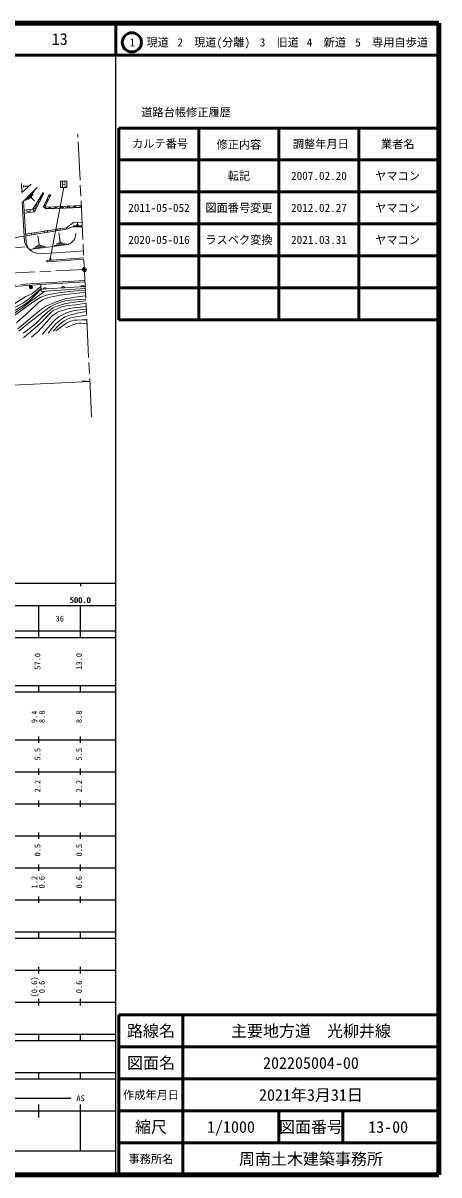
# Model space of a CAD drawing. Units: millimetres at full size, sheet at 1:1000; details may follow other scales. Extents: x 40000 to 680000, y 20000 to 380000.
# Drawn here: x 550020 to 680000, y 20000 to 380000 of the extents above; entities that cross this region are included whole.
import ezdxf
from ezdxf.enums import TextEntityAlignment as Align

# ---------------------------------------------------------------- set-up
doc = ezdxf.new("R2010")
doc.units = ezdxf.units.MM
doc.header["$LTSCALE"] = 1000
doc.header["$PDMODE"] = 32
doc.header["$PDSIZE"] = 500
doc.linetypes.add('CHAIN', pattern=[18.5, 12, -1.5, 3.5, -1.5])
doc.linetypes.add('DASHED', pattern=[7.5, 6, -1.5])
for name, color, linetype, lineweight in [('M-BGD', 7, 'Continuous', 13), ('M-BMK', 2, 'CHAIN', 13), ('M-BMK-SRVR', 3, 'Continuous', 13), ('M-STR-HTXT', 7, 'Continuous', 13), ('M-STR-STRC', 7, 'Continuous', 13), ('M-TTL', 2, 'Continuous', 140), ('M-TTL-BAND', 7, 'Continuous', 25), ('M-TTL-FRAM', 2, 'Continuous', 50), ('M-TTL-LINE', 7, 'Continuous', 50)]:
    doc.layers.add(name, color=color, linetype=linetype, lineweight=lineweight)
doc.layers.add('M-OTRS', color=6, linetype='Continuous')
doc.layers.add('M-TTL-TXT', color=7, linetype='Continuous')
doc.styles.add('ＭＳ ゴシック', font='')
doc.styles.get('ＭＳ ゴシック').set_extended_font_data('MS Gothic')

msp = doc.modelspace()

# ---------------------------------------------------------------- hatches: boundary and pattern name
at = {"layer": 'M-BGD'}
msp.add_hatch(color=256, dxfattribs=at).paths.add_polyline_path([(552987, 297404, -0.41421), (552487, 296904, -0.41421), (551987, 297404, -1)])
at = {"layer": 'M-STR-HTXT'}
msp.add_hatch(color=256, dxfattribs=at).paths.add_polyline_path([(558756, 306272, -1), (558317, 306033, -0.41421), (558417, 306372, -0.41421)])

# ---------------------------------------------------------------- linework, layer by layer
at = {"layer": 'M-BGD'}
for p, q in [((550178, 329233), (550201, 328743)), ((550189, 328988), (551688, 329058)), ((553544, 327341), (550732, 324496)), ((553195, 326561), (551508, 324854)), ((552761, 325696), (552368, 325298)), ((552565, 325497), (553632, 324442)), ((556343, 327030), (553088, 321879)), ((550356, 321477), (553088, 321879)), ((551227, 321605), (551300, 321111)), ((551300, 321111), (552289, 321256)), ((552289, 321256), (552217, 321751)), ((553088, 321879), (553616, 321035)), ((566709, 316938), (567339, 316930)), ((567024, 316934), (567033, 317718)), ((563551, 315960), (550828, 313994)), ((563579, 315610), (550859, 313503)), ((553684, 314478), (552698, 314314)), ((552698, 314314), (552780, 313821)), ((553766, 313984), (553684, 314478)), ((555013, 310798), (554674, 313504)), ((557631, 315131), (556644, 314968)), ((556644, 314968), (556726, 314475)), ((557712, 314638), (557631, 315131)), ((561577, 315785), (560590, 315622)), ((560590, 315622), (560672, 315128)), ((561581, 311634), (561249, 314418)), ((561659, 315292), (561577, 315785)), ((563551, 315960), (563579, 315610)), ((565671, 316650), (568371, 316618)), ((553192, 309659), (557062, 310151)), ((553849, 310045), (556329, 310361)), ((554307, 310406), (555795, 310595)), ((554840, 310776), (555187, 310820)), ((559702, 310487), (563687, 310994)), ((560416, 310881), (562896, 311196)), ((560874, 311241), (562362, 311431)), ((561407, 311612), (561754, 311656)), ((557476, 305776), (557491, 305376)), ((569348, 299588), (555352, 298738)), ((555663, 296822), (569442, 297662)), ((556304, 296861), (557293, 296921)), ((562058, 297212), (563047, 297272)), ((568092, 297579), (569081, 297640))]:
    msp.add_line(p, q, dxfattribs=at)
at = {"layer": 'M-BGD', "linetype": 'DASHED'}
for p, q in [((550406, 313428), (544363, 312427)), ((544619, 309444), (551242, 310072))]:
    msp.add_line(p, q, dxfattribs=at)
at = {"layer": 'M-BGD'}
for points in [[(549551, 329802), (549679, 327043), (552547, 329685)], [(554398, 328632), (549745, 323924), (550517, 311670), (550778, 310886), (551242, 310072), (552046, 309183), (552830, 308624), (553464, 308301), (554372, 308040), (556039, 307940), (560430, 308176), (568896, 308856)], [(550174, 324358), (550975, 311671), (551060, 311171), (551178, 310840), (551393, 310209), (551644, 309628)], [(556562, 326681), (553616, 321035), (550414, 320543)], [(558168, 326432), (556385, 322586), (557104, 321929), (568239, 322318)], [(568208, 322948), (557166, 322407), (556953, 322652), (558669, 326276)], [(563551, 315960), (565818, 317668), (568460, 317777)], [(552024, 309208), (564109, 310746), (564221, 310792), (564486, 310961), (564967, 311257), (565551, 311788), (566068, 312368), (566174, 312608), (566323, 313040), (566436, 313486), (566507, 314221)], [(568532, 316316), (565502, 316352), (563579, 315610)], [(557476, 305776), (557617, 305784), (569006, 306589)], [(557491, 305376), (557643, 305385), (569026, 306189)], [(569372, 299089), (555531, 298250), (514756, 295254), (496356, 294110), (471993, 294389), (462468, 294087), (448384, 293186), (431471, 292217), (414645, 291349), (386561, 289844), (365538, 288391)], [(555585, 297662), (552760, 295356), (550904, 294523), (544238, 290246), (537855, 289282), (532083, 290613), (526825, 292501), (521948, 292798), (519339, 292775), (515197, 292553), (506087, 292132), (500494, 291969), (481732, 291311), (469824, 290908), (465506, 290854), (464101, 290927), (461420, 291318), (457593, 291854), (452237, 291659), (429901, 290519), (412021, 289798), (408788, 289635), (407819, 290406), (407689, 290529)], [(501488, 290232), (510786, 290306), (515611, 290291), (519004, 290526), (523881, 290761), (528002, 290922), (528819, 290873), (529588, 290782), (530696, 290580), (532332, 290185), (535983, 289175), (536993, 289007), (537783, 288955), (539142, 288955), (540722, 289033), (543268, 289357), (544226, 289693), (545365, 290082), (547683, 291195), (550117, 292566), (551856, 293787), (553384, 295068), (555647, 297000)], [(518146, 288111), (520179, 288542), (521986, 288911), (523905, 289196), (525695, 289294), (527261, 289259), (530633, 288837), (535072, 288159), (538400, 287664), (539747, 287569), (541444, 287542), (543119, 287642), (544172, 287835), (545006, 288063), (545820, 288439), (546690, 288869), (548121, 289878), (549953, 291104), (552501, 293085), (555239, 295016), (556626, 296133)], [(547473, 288680), (552647, 292501), (554306, 293553), (555617, 294329), (557274, 294969), (558755, 295265), (561233, 295657), (564510, 296093), (569498, 296523)], [(547515, 290181), (550671, 292173), (552070, 293188), (552609, 293699), (554019, 295192), (555658, 296882)], [(547993, 286297), (551049, 289014), (553820, 291645), (554903, 292645), (555666, 293226), (556306, 293616), (556877, 293848), (557631, 294084), (558428, 294285), (559531, 294535), (561619, 294970), (564214, 295284), (567746, 295655), (569534, 295774)], [(555531, 298250), (555733, 296070), (569473, 297032)], [(548389, 284381), (553508, 288697), (555840, 290588), (556366, 290972), (557016, 291378), (557971, 291879), (558871, 292296), (560655, 293005), (562539, 293622), (563476, 293878), (564603, 294063), (566255, 294290), (569584, 294753)], [(548666, 283669), (551229, 285797), (555358, 288977), (557512, 290669), (558613, 291415), (559633, 291976), (561442, 292675), (563209, 293135), (564719, 293360), (569633, 293747)], [(550103, 283099), (551527, 284153), (553952, 286018), (555502, 287536), (557742, 289764), (558691, 290449), (559397, 290955), (560061, 291271), (561345, 291717), (563408, 292301), (566069, 292744), (567751, 292945), (569661, 293166)], [(550154, 281659), (552468, 283573), (555284, 285960), (556858, 287608), (557945, 288825), (558893, 289726), (559516, 290116), (560875, 290827), (562439, 291413), (564191, 291719), (566511, 291953), (569699, 292405)], [(552710, 281806), (554679, 283526), (556637, 285707), (558947, 288304), (559727, 288956), (560209, 289270), (560787, 289600), (561561, 289931), (562634, 290293), (564485, 290764), (566022, 290999), (569746, 291432)], [(556154, 282774), (557919, 284824), (559330, 286539), (560184, 287393), (561160, 288145), (562167, 288742), (563789, 289506), (564831, 289881), (566093, 290124), (568007, 290347), (569786, 290621)], [(557889, 283074), (559007, 284495), (560133, 285863), (561000, 286620), (562066, 287460), (563176, 288131), (564301, 288592), (565818, 289030), (567822, 289532), (569824, 289831)], [(559426, 283738), (561244, 285531), (562078, 286280), (562905, 286906), (563925, 287408), (564954, 287827), (565958, 288082), (567156, 288236), (568724, 288460), (569885, 288575)], [(560316, 283809), (562309, 285407), (562942, 285824), (563622, 286248), (564506, 286684), (565232, 286900), (566020, 287093), (566924, 287170), (568361, 287255), (569951, 287225)], [(563346, 284698), (564821, 285354), (565941, 285833), (566745, 286080), (567602, 286188), (568202, 286181), (569098, 286127), (570011, 286011)]]:
    msp.add_lwpolyline(points, dxfattribs=at)
at = {"layer": 'M-BGD', "linetype": 'DASHED'}
msp.add_lwpolyline([(555352, 298738), (514722, 295752), (496344, 294611), (471987, 294889), (462444, 294587), (448354, 293686), (431444, 292717), (414619, 291849), (386530, 290343), (365538, 288769)], dxfattribs=at)
at = {"layer": 'M-BGD'}
msp.add_circle((552487, 297404), 500, dxfattribs=at)
for centre, radius, start, end in [((554009, 324224), 922, 268.69802, 26.72416), ((554805, 325485), 846, 271.82015, 23.60203), ((555434, 326760), 948, 278.90324, 16.51894), ((558069, 323230), 1257, 101.9418, 207.37733), ((558889, 325055), 1233, 100.45958, 208.85954), ((553137, 322844), 966, 267.11326, 28.30892), ((557598, 322628), 645, 177.85021, 344.7795), ((559183, 323245), 1243, 219.25193, 326.35605), ((561184, 323277), 1205, 216.70221, 328.90576), ((563184, 323314), 1172, 214.24528, 331.3627), ((565183, 323389), 1160, 213.28918, 332.3188), ((567181, 323487), 1160, 213.28918, 332.3188), ((556804, 296793), 505, 14.65917, 172.31736), ((562559, 297144), 505, 14.65917, 172.31736), ((568593, 297512), 505, 14.65917, 172.31736)]:
    msp.add_arc(centre, radius, start, end, dxfattribs=at)
at = {"layer": 'M-BMK'}
msp.add_line((571428, 256968), (567118, 345296), dxfattribs=at)
msp.add_lwpolyline([(345463, 290616), (467849, 298081), (569184, 302943)], dxfattribs=at)
at = {"layer": 'M-BMK-SRVR'}
msp.add_circle((569184, 302943), 600, dxfattribs=at)
msp.add_circle((569184, 302943), 600, dxfattribs=at)
at = {"layer": 'M-OTRS'}
msp.add_point((569184, 302943), dxfattribs=at)
at = {"layer": 'M-STR-HTXT'}
for p, q in [((558537, 306153), (562723, 328573)), ((570890, 267985), (568446, 268209))]:
    msp.add_line(p, q, dxfattribs=at)
msp.add_lwpolyline([(367407, 256890), (469753, 263132), (570890, 267985)], dxfattribs=at)
msp.add_circle((558537, 306153), 250, dxfattribs=at)
at = {"layer": 'M-STR-STRC'}
msp.add_lwpolyline([(561723, 328573), (563723, 328573), (563723, 330573), (561723, 330573)], close=True, dxfattribs=at)
at = {"layer": 'M-TTL'}
for p, q in [((680000, 380000), (40000, 380000)), ((680000, 20000), (680000, 380000)), ((40000, 20000), (680000, 20000))]:
    msp.add_line(p, q, dxfattribs=at)
at = {"layer": 'M-TTL-BAND'}
for p, q in [((579000, 20000), (579000, 370000)), ((40000, 205000), (579000, 205000)), ((568000, 205000), (568000, 204000)), ((68000, 198000), (579000, 198000)), ((555000, 188000), (555000, 198000)), ((568000, 188000), (568000, 198000)), ((40000, 190000), (579000, 190000)), ((40000, 188000), (579000, 188000)), ((40000, 173000), (579000, 173000)), ((555000, 171000), (555000, 173000)), ((568000, 171000), (568000, 173000)), ((40000, 171000), (579000, 171000)), ((40000, 156000), (579000, 156000)), ((555000, 155000), (555000, 157000)), ((568000, 155000), (568000, 157000)), ((46000, 146000), (579000, 146000)), ((555000, 145000), (555000, 147000)), ((568000, 145000), (568000, 147000)), ((555000, 135000), (555000, 137000)), ((568000, 135000), (568000, 137000)), ((52000, 136000), (579000, 136000)), ((46000, 126000), (579000, 126000)), ((555000, 125000), (555000, 127000)), ((568000, 125000), (568000, 127000)), ((52000, 116000), (579000, 116000)), ((555000, 115000), (555000, 117000)), ((568000, 115000), (568000, 117000)), ((46000, 106000), (579000, 106000)), ((555000, 105000), (555000, 107000)), ((568000, 105000), (568000, 107000)), ((40000, 96000), (579000, 96000)), ((40000, 94000), (579000, 94000)), ((555000, 94000), (555000, 96000)), ((568000, 94000), (568000, 96000)), ((49000, 84000), (579000, 84000)), ((555000, 83000), (555000, 85000)), ((568000, 83000), (568000, 85000)), ((40000, 74000), (579000, 74000)), ((555000, 73000), (555000, 75000)), ((568000, 73000), (568000, 75000)), ((40000, 64000), (579000, 64000)), ((40000, 62000), (579000, 62000)), ((555000, 62000), (555000, 64000)), ((568000, 62000), (568000, 64000)), ((40000, 52000), (579000, 52000)), ((555000, 50000), (555000, 52000)), ((568000, 50000), (568000, 52000)), ((40000, 50000), (579000, 50000)), ((71000, 44000), (565000, 44000)), ((40000, 40000), (579000, 40000)), ((555000, 38000), (555000, 42000)), ((568000, 27500), (568000, 42000)), ((68000, 27500), (579000, 27500))]:
    msp.add_line(p, q, dxfattribs=at)
at = {"layer": 'M-TTL-FRAM'}
for p, q in [((580000, 347197), (580000, 287197)), ((580000, 347197), (680000, 347197)), ((580000, 287197), (680000, 287197)), ((680000, 70000), (580000, 70000)), ((580000, 70000), (580000, 20000))]:
    msp.add_line(p, q, dxfattribs=at)
at = {"layer": 'M-TTL-LINE'}
for p, q in [((579000, 380000), (579000, 370000)), ((40000, 370000), (680000, 370000)), ((605000, 347197), (605000, 287197)), ((630000, 347197), (630000, 287197)), ((655000, 347197), (655000, 287197)), ((580000, 337197), (680000, 337197)), ((580000, 327197), (680000, 327197)), ((580000, 317197), (680000, 317197)), ((580000, 307197), (680000, 307197)), ((580000, 297197), (680000, 297197)), ((600000, 70000), (600000, 20000)), ((680000, 60000), (580000, 60000)), ((680000, 50000), (580000, 50000)), ((680000, 40000), (580000, 40000)), ((630000, 40000), (630000, 30000)), ((650000, 40000), (650000, 30000)), ((680000, 30000), (580000, 30000))]:
    msp.add_line(p, q, dxfattribs=at)
msp.add_circle((584031, 373958), 3000, dxfattribs=at)

# ---------------------------------------------------------------- texts
at = {"layer": 'M-STR-STRC', "style": 'ＭＳ ゴシック'}
msp.add_text('H', height=1833, dxfattribs=at).set_placement((562723, 329573), align=Align.MIDDLE_CENTER)
at = {"layer": 'M-TTL-BAND', "style": 'ＭＳ ゴシック'}
for s, p in [('500.0', (567844, 198195)), ('500.0', (568000, 198195)), ('36', (561500, 192405)), ('AS', (568000, 42500))]:
    msp.add_text(s, height=1833, dxfattribs=at).set_placement(p, align=Align.BOTTOM_CENTER)
for s, p in [('57.0', (556000, 180500)), ('13.0', (569000, 180500)), ('9.4', (555000, 163174)), ('8.8', (557370, 163174)), ('8.8', (569000, 163174)), ('5.5', (556000, 151500)), ('5.5', (569000, 151500)), ('2.2', (556000, 141500)), ('2.2', (569000, 141500)), ('0.5', (556000, 121500)), ('0.5', (569000, 121500)), ('1.2', (555000, 111500)), ('0.6', (557370, 111500)), ('0.6', (569000, 111500)), ('(0.6)', (555000, 78764)), ('0.6', (557370, 78764)), ('0.6', (569000, 78764))]:
    msp.add_text(s, height=1833, rotation=90, dxfattribs=at).set_placement(p, align=Align.BOTTOM_CENTER)
at = {"layer": 'M-TTL-TXT', "style": 'ＭＳ ゴシック'}
for s, height, p in [('13', 3666, (561497, 375000)), ('1\u3000現道', 2566, (589448, 373958)), ('2\u3000現道(分離)', 2566, (609619, 373958)), ('3\u3000旧道', 2566, (630121, 373958)), ('4\u3000新道', 2566, (644824, 373958)), ('5\u3000専用自歩道', 2566, (665228, 373958)), ('道路台帳修正履歴', 2566, (600968, 352113)), ('カルテ番号', 2566, (592839, 342277)), ('修正内容', 2566, (617509, 342023)), ('調整年月日', 2566, (643089, 342197)), ('業者名', 2566, (667134, 342197)), ('転記', 2566, (617500, 332245)), ('2007.02.20', 2566, (642500, 332245)), ('ヤマコン', 2566, (667077, 332189)), ('2011-05-052', 2566, (592500, 322245)), ('図面番号変更', 2566, (617500, 322245)), ('2012.02.27', 2566, (642500, 322245)), ('ヤマコン', 2566, (667077, 322189)), ('2020-05-016', 2566, (592500, 312245)), ('ラスベク変換', 2566, (617500, 312245)), ('2021.03.31', 2566, (642500, 312245)), ('ヤマコン', 2566, (667077, 312189)), ('路線名', 3666, (590000, 65000)), ('路線名', 3666, (590000, 65000)), ('主要地方道\u3000光柳井線', 3666, (640000, 65000)), ('図面名', 3666, (590000, 55000)), ('図面名', 3666, (590000, 55000)), ('202205004-00', 3666, (640000, 55000)), ('2021年3月31日', 3666, (640000, 45000)), ('作成年月日', 2566, (590000, 45000)), ('作成年月日', 2566, (590000, 45000)), ('縮尺', 3666, (590000, 35000)), ('縮尺', 3666, (590000, 35000)), ('1/1000', 3666, (615000, 35000)), ('図面番号', 3666, (640000, 35000)), ('図面番号', 3666, (640000, 35000)), ('13-00', 3666, (664125, 35000)), ('事務所名', 2566, (590000, 25000)), ('事務所名', 2566, (590000, 25000)), ('周南土木建築事務所', 3666, (640000, 25000))]:
    msp.add_text(s, height=height, dxfattribs=at).set_placement(p, align=Align.MIDDLE_CENTER)

doc.saveas('drawing.dxf')
